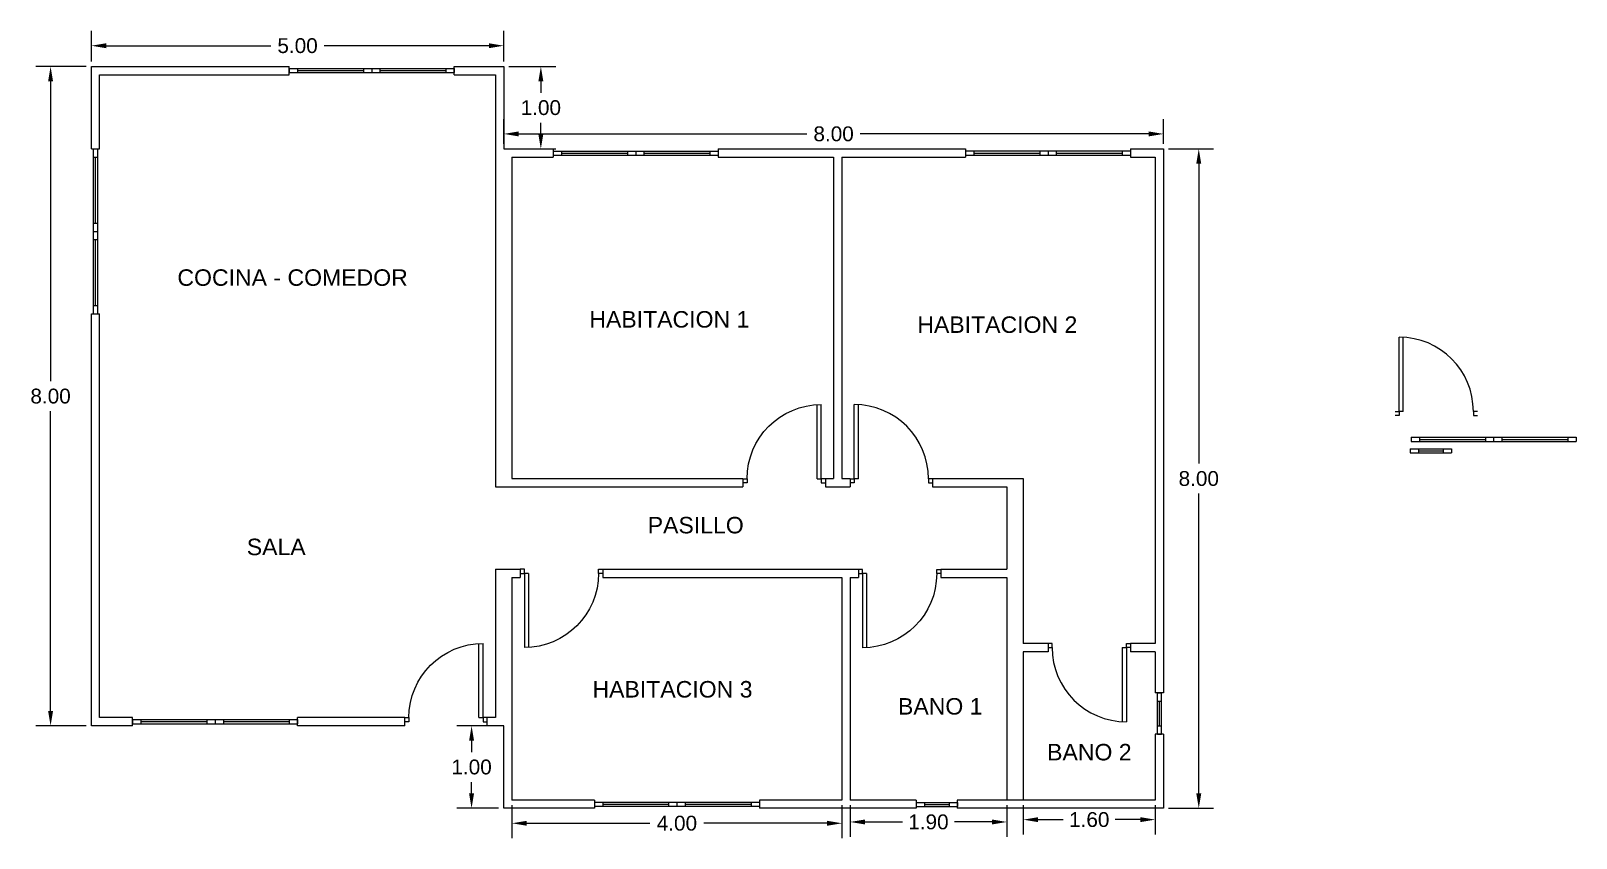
# Model space of a CAD drawing. Header units: metres. Extents: x 1.3 to 20, y -0.5 to 9.3.
import ezdxf

# ---------------------------------------------------------------- set-up
doc = ezdxf.new("R2010")
doc.units = ezdxf.units.M
doc.header["$MEASUREMENT"] = 0
for name, color, linetype in [('carpinteria', 3, 'Continuous'), ('cotas', 11, 'Continuous'), ('muros', 7, 'Continuous'), ('notas', 9, 'Continuous')]:
    doc.layers.add(name, color=color, linetype=linetype)
doc.styles.get("Standard").update_dxf_attribs({"font": 'arial.ttf'})
doc.dimstyles.get("Standard").update_dxf_attribs({"dimtxt": 0.18, "dimasz": 0.18, "dimexe": 0.18, "dimexo": 0.0625, "dimgap": 0.09, "dimtad": 0, "dimtih": 1, "dimtoh": 1, "dimzin": 0, "dimdsep": 46, "dimtxsty": 'Standard', "dimcen": 0.09, "dimadec": 0, "dimazin": 0, "dimtfac": 1, "dimtofl": 0, "dimtmove": 0, "dimatfit": 3, "dimfxl": 1, "dimtolj": 1, "dimtzin": 0, "dimarcsym": 0})

# ---------------------------------------------------------------- blocks, each defined once
blk = doc.blocks.new('puerta')
at = {"layer": 'carpinteria'}
for p, q in [((0.05, 0.05), (0.05, 0.95)), ((0.1, 0.05), (0.1, 0.949)), ((0, 0.05), (0.05, 0.05)), ((0.05, 0), (0, 0)), ((0.05, 0.05), (0.05, 0)), ((0.1, 0.05), (0.05, 0.05)), ((1, 0.05), (0.95, 0.05)), ((0.95, 0.05), (0.95, 0)), ((0.95, 0), (1, 0))]:
    blk.add_line(p, q, dxfattribs=at)
blk.add_arc((0.05, 0.05), 0.9, 0, 90, dxfattribs=at)
blk = doc.blocks.new('ventana')
at = {"layer": 'carpinteria'}
for p, q in [((0, 0.05), (0, 0)), ((0, 0.05), (2, 0.05)), ((0, 0), (2, 0)), ((0.1, 0.05), (0.1, 0)), ((0.1, 0.025), (0.9, 0.025)), ((0.9, 0.05), (0.9, 0)), ((1, 0.05), (1, 0)), ((1.1, 0.05), (1.1, 0)), ((1.1, 0.025), (1.9, 0.025)), ((1.9, 0.05), (1.9, 0)), ((2, 0.05), (2, 0))]:
    blk.add_line(p, q, dxfattribs=at)
blk = doc.blocks.new('ventana pequena')
at = {"layer": 'carpinteria'}
for p, q in [((0, 0.05), (0, 0)), ((0, 0.05), (0.5, 0.05)), ((0, 0), (0.5, 0)), ((0.1, 0.05), (0.1, 0)), ((0.1, 0.025), (0.4, 0.025)), ((0.4, 0.05), (0.4, 0)), ((0.5, 0.05), (0.5, 0))]:
    blk.add_line(p, q, dxfattribs=at)
blk = doc.blocks.new('*D4')
at = {"layer": 'cotas', "color": 0, "lineweight": -2, "transparency": 16777216}
for p, q in [((2.044, 8.968), (2.044, 9.338)), ((7.044, 8.968), (7.044, 9.338)), ((2.224, 9.158), (4.22, 9.158)), ((6.864, 9.158), (4.867, 9.158))]:
    blk.add_line(p, q, dxfattribs=at)
at = {"layer": 'cotas', "color": 0, "transparency": 16777216}
for points in [[(2.224, 9.188), (2.224, 9.128), (2.044, 9.158)], [(6.864, 9.188), (6.864, 9.128), (7.044, 9.158)]]:
    blk.add_solid(points, dxfattribs=at)
at = {"layer": 'Defpoints', "color": 0, "transparency": 16777216}
for p in [(7.044, 9.158), (2.044, 8.906), (7.044, 8.906)]:
    blk.add_point(p, dxfattribs=at)
at = {"layer": 'cotas', "color": 0, "transparency": 16777216, "insert": (4.544, 9.158), "char_height": 0.18, "attachment_point": 5}
blk.add_mtext('\\A1;5.00', dxfattribs=at)
blk = doc.blocks.new('*D5')
at = {"layer": 'cotas', "color": 0, "lineweight": -2, "transparency": 16777216}
for p, q in [((7.106, 8.906), (7.674, 8.906)), ((7.494, 8.726), (7.494, 8.588)), ((7.494, 8.086), (7.494, 8.224)), ((7.106, 7.906), (7.674, 7.906))]:
    blk.add_line(p, q, dxfattribs=at)
at = {"layer": 'cotas', "color": 0, "transparency": 16777216}
for points in [[(7.464, 8.726), (7.524, 8.726), (7.494, 8.906)], [(7.464, 8.086), (7.524, 8.086), (7.494, 7.906)]]:
    blk.add_solid(points, dxfattribs=at)
at = {"layer": 'Defpoints', "color": 0, "transparency": 16777216}
for p in [(7.044, 8.906), (7.044, 7.906), (7.494, 7.906)]:
    blk.add_point(p, dxfattribs=at)
at = {"layer": 'cotas', "color": 0, "transparency": 16777216, "insert": (7.494, 8.406), "char_height": 0.18, "attachment_point": 5}
blk.add_mtext('\\A1;1.00', dxfattribs=at)
blk = doc.blocks.new('*D6')
at = {"layer": 'cotas', "color": 0, "lineweight": -2, "transparency": 16777216}
for p, q in [((7.044, 7.968), (7.044, 8.268)), ((15.044, 7.968), (15.044, 8.268)), ((7.224, 8.088), (10.72, 8.088)), ((14.864, 8.088), (11.367, 8.088))]:
    blk.add_line(p, q, dxfattribs=at)
at = {"layer": 'cotas', "color": 0, "transparency": 16777216}
for points in [[(7.224, 8.118), (7.224, 8.058), (7.044, 8.088)], [(14.864, 8.118), (14.864, 8.058), (15.044, 8.088)]]:
    blk.add_solid(points, dxfattribs=at)
at = {"layer": 'Defpoints', "color": 0, "transparency": 16777216}
for p in [(7.044, 8.088), (7.044, 7.906), (15.044, 7.906)]:
    blk.add_point(p, dxfattribs=at)
at = {"layer": 'cotas', "color": 0, "transparency": 16777216, "insert": (11.044, 8.088), "char_height": 0.18, "attachment_point": 5}
blk.add_mtext('\\A1;8.00', dxfattribs=at)
blk = doc.blocks.new('*D7')
at = {"layer": 'cotas', "color": 0, "lineweight": -2, "transparency": 16777216}
for p, q in [((15.106, 7.906), (15.652, 7.906)), ((15.472, 7.726), (15.472, 4.088)), ((15.472, 0.086), (15.472, 3.724)), ((15.106, -0.094), (15.652, -0.094))]:
    blk.add_line(p, q, dxfattribs=at)
at = {"layer": 'cotas', "color": 0, "transparency": 16777216}
for points in [[(15.442, 7.726), (15.502, 7.726), (15.472, 7.906)], [(15.442, 0.086), (15.502, 0.086), (15.472, -0.094)]]:
    blk.add_solid(points, dxfattribs=at)
at = {"layer": 'Defpoints', "color": 0, "transparency": 16777216}
for p in [(15.044, 7.906), (15.044, -0.094), (15.472, -0.094)]:
    blk.add_point(p, dxfattribs=at)
at = {"layer": 'cotas', "color": 0, "transparency": 16777216, "insert": (15.472, 3.906), "char_height": 0.18, "attachment_point": 5}
blk.add_mtext('\\A1;8.00', dxfattribs=at)
blk = doc.blocks.new('*D8')
at = {"layer": 'cotas', "color": 0, "lineweight": -2, "transparency": 16777216}
for p, q in [((6.981, 0.906), (6.474, 0.906)), ((6.654, 0.726), (6.654, 0.588)), ((6.654, 0.086), (6.654, 0.224)), ((6.981, -0.094), (6.474, -0.094))]:
    blk.add_line(p, q, dxfattribs=at)
at = {"layer": 'cotas', "color": 0, "transparency": 16777216}
for points in [[(6.624, 0.726), (6.684, 0.726), (6.654, 0.906)], [(6.624, 0.086), (6.684, 0.086), (6.654, -0.094)]]:
    blk.add_solid(points, dxfattribs=at)
at = {"layer": 'Defpoints', "color": 0, "transparency": 16777216}
for p in [(6.654, 0.906), (7.044, 0.906), (7.044, -0.094)]:
    blk.add_point(p, dxfattribs=at)
at = {"layer": 'cotas', "color": 0, "transparency": 16777216, "insert": (6.654, 0.406), "char_height": 0.18, "attachment_point": 5}
blk.add_mtext('\\A1;1.00', dxfattribs=at)
blk = doc.blocks.new('*D9')
at = {"layer": 'cotas', "color": 0, "lineweight": -2, "transparency": 16777216}
for p, q in [((1.981, 8.906), (1.369, 8.906)), ((1.549, 8.726), (1.549, 5.088)), ((1.549, 1.086), (1.549, 4.724)), ((1.981, 0.906), (1.369, 0.906))]:
    blk.add_line(p, q, dxfattribs=at)
at = {"layer": 'cotas', "color": 0, "transparency": 16777216}
for points in [[(1.519, 8.726), (1.579, 8.726), (1.549, 8.906)], [(1.519, 1.086), (1.579, 1.086), (1.549, 0.906)]]:
    blk.add_solid(points, dxfattribs=at)
at = {"layer": 'Defpoints', "color": 0, "transparency": 16777216}
for p in [(2.044, 8.906), (1.549, 0.906), (2.044, 0.906)]:
    blk.add_point(p, dxfattribs=at)
at = {"layer": 'cotas', "color": 0, "transparency": 16777216, "insert": (1.549, 4.906), "char_height": 0.18, "attachment_point": 5}
blk.add_mtext('\\A1;8.00', dxfattribs=at)
blk = doc.blocks.new('*D11')
at = {"layer": 'cotas', "color": 0, "lineweight": -2, "transparency": 16777216}
for p, q in [((11.244, -0.057), (11.244, -0.44)), ((13.144, -0.057), (13.144, -0.44)), ((11.424, -0.26), (11.879, -0.26)), ((12.964, -0.26), (12.509, -0.26))]:
    blk.add_line(p, q, dxfattribs=at)
at = {"layer": 'cotas', "color": 0, "transparency": 16777216}
for points in [[(11.424, -0.23), (11.424, -0.29), (11.244, -0.26)], [(12.964, -0.23), (12.964, -0.29), (13.144, -0.26)]]:
    blk.add_solid(points, dxfattribs=at)
at = {"layer": 'Defpoints', "color": 0, "transparency": 16777216}
for p in [(11.244, 0.006), (13.144, 0.006), (13.144, -0.26)]:
    blk.add_point(p, dxfattribs=at)
at = {"layer": 'cotas', "color": 0, "transparency": 16777216, "insert": (12.194, -0.26), "char_height": 0.18, "attachment_point": 5}
blk.add_mtext('\\A1;1.90', dxfattribs=at)
blk = doc.blocks.new('*D12')
at = {"layer": 'cotas', "color": 0, "lineweight": -2, "transparency": 16777216}
for p, q in [((13.344, -0.057), (13.344, -0.412)), ((14.944, -0.057), (14.944, -0.412)), ((13.524, -0.232), (13.829, -0.232)), ((14.764, -0.232), (14.459, -0.232))]:
    blk.add_line(p, q, dxfattribs=at)
at = {"layer": 'cotas', "color": 0, "transparency": 16777216}
for points in [[(13.524, -0.202), (13.524, -0.262), (13.344, -0.232)], [(14.764, -0.202), (14.764, -0.262), (14.944, -0.232)]]:
    blk.add_solid(points, dxfattribs=at)
at = {"layer": 'Defpoints', "color": 0, "transparency": 16777216}
for p in [(13.344, 0.006), (14.944, 0.006), (14.944, -0.232)]:
    blk.add_point(p, dxfattribs=at)
at = {"layer": 'cotas', "color": 0, "transparency": 16777216, "insert": (14.144, -0.232), "char_height": 0.18, "attachment_point": 5}
blk.add_mtext('\\A1;1.60', dxfattribs=at)
blk = doc.blocks.new('*D13')
at = {"layer": 'cotas', "color": 0, "lineweight": -2, "transparency": 16777216}
for p, q in [((7.144, -0.057), (7.144, -0.456)), ((11.144, -0.057), (11.144, -0.456)), ((7.324, -0.276), (8.817, -0.276)), ((10.964, -0.276), (9.471, -0.276))]:
    blk.add_line(p, q, dxfattribs=at)
at = {"layer": 'cotas', "color": 0, "transparency": 16777216}
for points in [[(7.324, -0.246), (7.324, -0.306), (7.144, -0.276)], [(10.964, -0.246), (10.964, -0.306), (11.144, -0.276)]]:
    blk.add_solid(points, dxfattribs=at)
at = {"layer": 'Defpoints', "color": 0, "transparency": 16777216}
for p in [(7.144, 0.006), (11.144, 0.006), (11.144, -0.276)]:
    blk.add_point(p, dxfattribs=at)
at = {"layer": 'cotas', "color": 0, "transparency": 16777216, "insert": (9.144, -0.276), "char_height": 0.18, "attachment_point": 5}
blk.add_mtext('\\A1;4.00', dxfattribs=at)

msp = doc.modelspace()

# ---------------------------------------------------------------- linework, layer by layer
at = {"layer": 'muros'}
for p, q in [((2.044, 8.906), (4.444, 8.906)), ((2.044, 7.906), (2.044, 8.906)), ((4.444, 8.806), (4.444, 8.906)), ((6.444, 8.806), (6.444, 8.906)), ((6.444, 8.906), (7.044, 8.906)), ((7.044, 8.906), (7.044, 7.906)), ((2.144, 8.806), (4.444, 8.806)), ((2.144, 7.906), (2.144, 8.806)), ((6.444, 8.806), (6.944, 8.806)), ((6.944, 8.806), (6.944, 3.806)), ((2.044, 7.906), (2.144, 7.906)), ((7.044, 7.906), (7.644, 7.906)), ((7.644, 7.906), (7.644, 7.806)), ((9.644, 7.906), (9.644, 7.806)), ((9.644, 7.906), (12.644, 7.906)), ((12.644, 7.906), (12.644, 7.806)), ((14.644, 7.906), (14.644, 7.806)), ((14.644, 7.906), (15.044, 7.906)), ((15.044, 7.906), (15.044, 1.306)), ((7.144, 7.806), (7.644, 7.806)), ((7.144, 7.806), (7.144, 3.906)), ((9.644, 7.806), (11.044, 7.806)), ((11.044, 7.806), (11.044, 3.906)), ((11.144, 7.806), (11.144, 3.906)), ((11.144, 7.806), (12.644, 7.806)), ((14.644, 7.806), (14.944, 7.806)), ((14.944, 7.806), (14.944, 1.906)), ((2.044, 0.906), (2.044, 5.906)), ((2.044, 5.906), (2.144, 5.906)), ((2.144, 1.006), (2.144, 5.906)), ((6.944, 3.806), (9.944, 3.806)), ((7.144, 3.906), (9.944, 3.906)), ((9.944, 3.906), (9.944, 3.806)), ((10.944, 3.906), (10.944, 3.806)), ((10.944, 3.906), (11.044, 3.906)), ((10.944, 3.806), (11.244, 3.806)), ((11.144, 3.906), (11.244, 3.906)), ((11.244, 3.906), (11.244, 3.806)), ((12.244, 3.906), (12.244, 3.806)), ((12.244, 3.906), (13.344, 3.906)), ((12.244, 3.806), (13.144, 3.806)), ((13.144, 3.806), (13.144, 2.806)), ((13.344, 3.906), (13.344, 1.906)), ((6.944, 2.806), (7.244, 2.806)), ((6.944, 2.806), (6.944, 1.006)), ((7.144, 2.706), (7.244, 2.706)), ((7.144, 2.706), (7.144, 0.006)), ((7.244, 2.806), (7.244, 2.706)), ((8.244, 2.806), (8.244, 2.706)), ((8.244, 2.806), (11.344, 2.806)), ((8.244, 2.706), (11.144, 2.706)), ((11.144, 2.706), (11.144, 0.006)), ((11.244, 2.706), (11.244, 0.006)), ((11.244, 2.706), (11.344, 2.706)), ((11.344, 2.806), (11.344, 2.706)), ((12.344, 2.806), (12.344, 2.706)), ((12.344, 2.806), (13.144, 2.806)), ((12.344, 2.706), (13.144, 2.706)), ((13.144, 2.706), (13.144, 0.006)), ((13.644, 1.906), (13.344, 1.906)), ((13.644, 1.906), (13.644, 1.806)), ((14.944, 1.906), (14.644, 1.906)), ((14.644, 1.906), (14.644, 1.806)), ((13.344, 1.806), (13.344, 0.006)), ((13.644, 1.806), (13.344, 1.806)), ((14.944, 1.806), (14.644, 1.806)), ((14.944, 1.806), (14.944, 1.306)), ((15.044, 1.306), (14.944, 1.306)), ((2.544, 1.006), (2.144, 1.006)), ((2.544, 0.906), (2.544, 1.006)), ((4.544, 0.906), (4.544, 1.006)), ((5.844, 1.006), (4.544, 1.006)), ((5.844, 0.906), (5.844, 1.006)), ((6.944, 1.006), (6.844, 1.006)), ((6.844, 0.906), (6.844, 1.006)), ((2.544, 0.906), (2.044, 0.906)), ((5.844, 0.906), (4.544, 0.906)), ((7.044, 0.906), (6.844, 0.906)), ((7.044, -0.094), (7.044, 0.906)), ((15.044, 0.806), (14.944, 0.806)), ((14.944, 0.806), (14.944, 0.006)), ((15.044, 0.806), (15.044, -0.094)), ((8.144, 0.006), (7.144, 0.006)), ((8.144, 0.006), (8.144, -0.094)), ((10.144, 0.006), (10.144, -0.094)), ((11.144, 0.006), (10.144, 0.006)), ((12.044, 0.006), (11.244, 0.006)), ((12.044, 0.006), (12.044, -0.094)), ((14.944, 0.006), (12.544, 0.006)), ((12.544, 0.006), (12.544, -0.094)), ((8.144, -0.094), (7.044, -0.094)), ((12.044, -0.094), (10.144, -0.094)), ((15.044, -0.094), (12.544, -0.094))]:
    msp.add_line(p, q, dxfattribs=at)

# ---------------------------------------------------------------- block references
at = {"layer": 'carpinteria'}
for name, p in [('ventana', (4.443, 8.832)), ('ventana', (7.644, 7.83)), ('ventana', (12.644, 7.831)), ('puerta', (17.852, 4.672)), ('puerta', (11.244, 3.854)), ('ventana', (18.048, 4.357)), ('ventana pequena', (18.037, 4.218)), ('ventana', (2.544, 0.932)), ('ventana', (8.144, -0.068)), ('ventana pequena', (12.045, -0.072))]:
    msp.add_blockref(name, p, dxfattribs=at)
for name, p, rotation in [('ventana', (2.12, 5.905), 90), ('puerta', (14.644, 1.906), 180), ('ventana pequena', (15.02, 0.805), 90)]:
    msp.add_blockref(name, p, dxfattribs=dict(at, rotation=rotation))
at = {"layer": 'carpinteria', "xscale": -1}
for p in [(10.944, 3.854), (6.844, 0.956)]:
    msp.add_blockref('puerta', p, dxfattribs=at)
at = {"layer": 'carpinteria', "xscale": -1, "rotation": 180}
for p in [(7.244, 2.806), (11.344, 2.803)]:
    msp.add_blockref('puerta', p, dxfattribs=at)

# ---------------------------------------------------------------- texts
at = {"layer": 'notas', "char_height": 0.2, "attachment_point": 1}
for s, insert in [('COCINA - COMEDOR', (3.087, 6.445)), ('HABITACION 1', (8.082, 5.938)), ('HABITACION 2', (12.059, 5.874)), ('PASILLO', (8.79, 3.441)), ('SALA', (3.928, 3.177)), ('HABITACION 3', (8.12, 1.45)), ('BANO 1', (11.825, 1.243)), ('BANO 2', (13.633, 0.687))]:
    msp.add_mtext_dynamic_manual_height_columns(s, width=2.8387, gutter_width=1, heights=[0], dxfattribs=dict(at, insert=insert))

# ---------------------------------------------------------------- dimensions: what is measured, and where the dimension line sits
at = {"layer": 'cotas'}
for base, p1, p2, picture, middle in [((7.044, 9.158), (2.044, 8.906), (7.044, 8.906), '*D4', (4.544, 9.158)), ((7.044, 8.088), (15.044, 7.906), (7.044, 7.906), '*D6', (11.044, 8.088)), ((11.144, -0.276), (7.144, 0.006), (11.144, 0.006), '*D13', (9.144, -0.276)), ((13.144, -0.26), (11.244, 0.006), (13.144, 0.006), '*D11', (12.194, -0.26)), ((14.944, -0.232), (13.344, 0.006), (14.944, 0.006), '*D12', (14.144, -0.232))]:
    dim = msp.add_linear_dim(base=base, p1=p1, p2=p2, dimstyle='Standard', dxfattribs=at)
    dim.commit()
    dim.dimension.update_dxf_attribs({"geometry": picture, "text_midpoint": middle})
for base, p1, p2, picture, middle in [((1.549, 0.906), (2.044, 8.906), (2.044, 0.906), '*D9', (1.549, 4.906)), ((7.494, 7.906), (7.044, 8.906), (7.044, 7.906), '*D5', (7.494, 8.406)), ((6.654, 0.906), (7.044, -0.094), (7.044, 0.906), '*D8', (6.654, 0.406))]:
    dim = msp.add_linear_dim(base=base, p1=p1, p2=p2, angle=90, dimstyle='Standard', dxfattribs=at)
    dim.commit()
    dim.dimension.update_dxf_attribs({"geometry": picture, "text_midpoint": middle})
dim = msp.add_aligned_dim(p1=(15.044, 7.906), p2=(15.044, -0.094), distance=0.428, dimstyle='Standard', dxfattribs=at)
dim.commit()
dim.dimension.update_dxf_attribs({"geometry": '*D7', "text_midpoint": (15.472, 3.906)})

doc.saveas('drawing.dxf')
